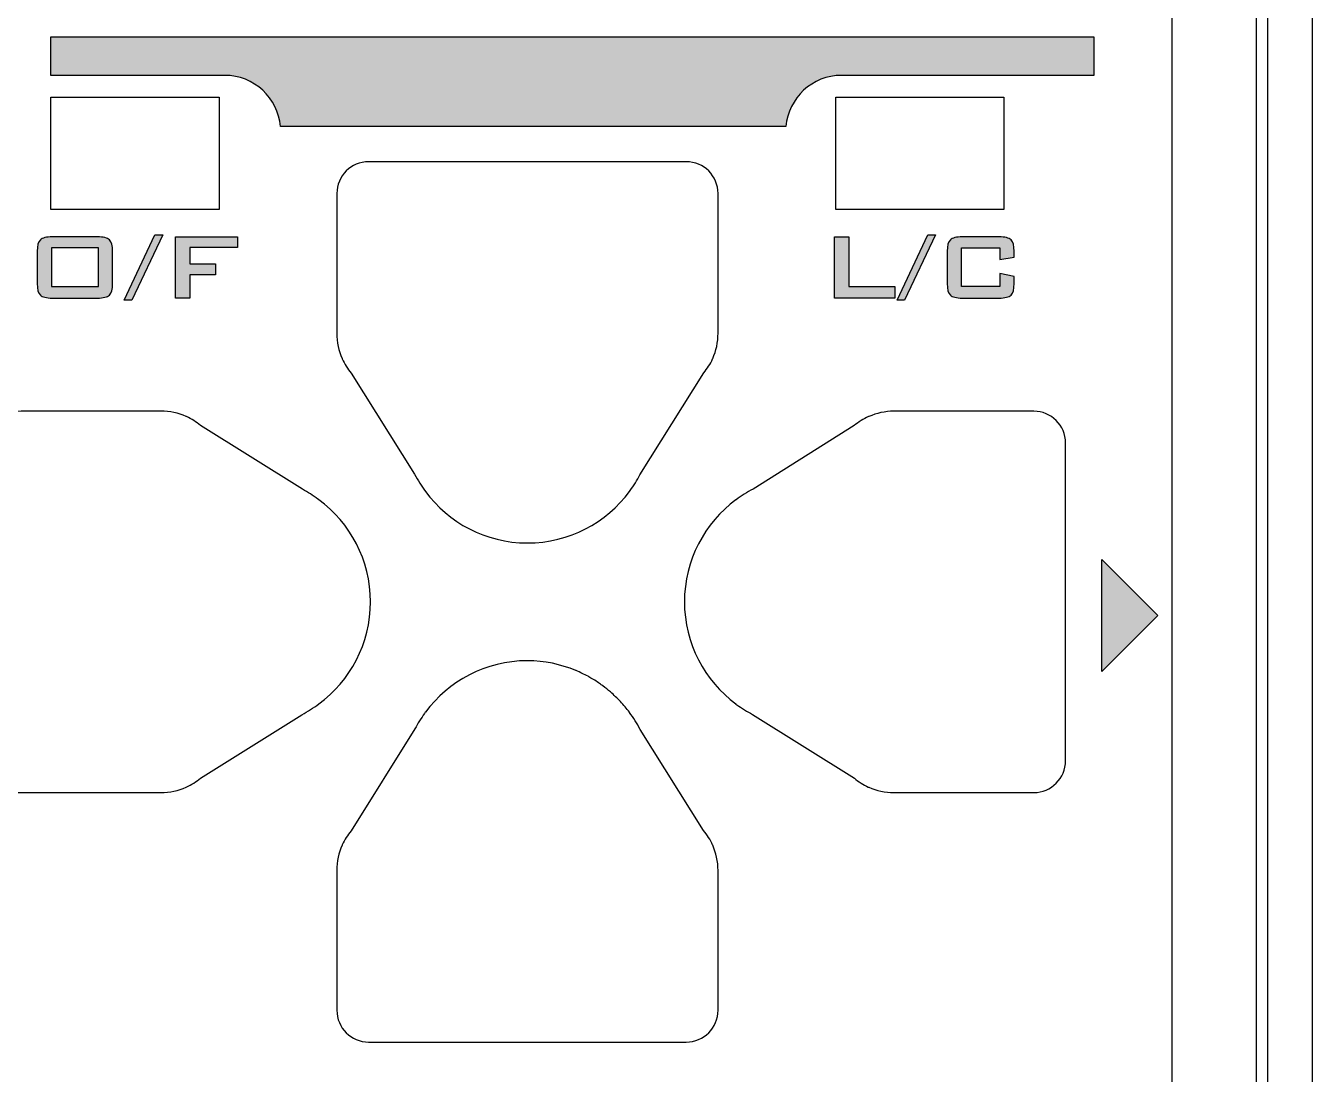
# Model space of a CAD drawing. Header units: millimetres. Extents: x 4 to 387, y 0 to 281.
# Drawn here: x 67.74 to 90.69, y 110.87 to 129.57 of the extents above; entities that cross this region are included whole.
import ezdxf

# ---------------------------------------------------------------- set-up
doc = ezdxf.new("R2010")
doc.units = ezdxf.units.MM
doc.layers.get('0').update_dxf_attribs({"lineweight": 30})

# ---------------------------------------------------------------- blocks, each defined once
blk = doc.blocks.new('A$C52B85D9B')
h = blk.add_hatch(color=256)
edge = h.paths.add_edge_path()
edge.add_spline(control_points=[(24.102, -25.924), (24.102, -25.924), (8.102, -25.924), (8.102, -25.924), (8.102, -25.924), (7.5, -25.924), (7.5, -25.924), (7.5, -25.924), (7.5, -26.61), (7.5, -26.61), (7.5, -26.61), (8.102, -26.61), (8.102, -26.61), (8.102, -26.61), (10.602, -26.61), (10.602, -26.61), (10.602, -26.61), (10.603, -26.61), (10.603, -26.61), (11.125, -26.61), (11.549, -27.013), (11.594, -27.524), (11.594, -27.524), (20.611, -27.524), (20.611, -27.524), (20.656, -27.013), (21.079, -26.61), (21.602, -26.61), (21.602, -26.61), (24.102, -26.61), (24.102, -26.61), (24.102, -26.61), (26.105, -26.61), (26.105, -26.61), (26.105, -26.61), (26.105, -25.924), (26.105, -25.924), (26.105, -25.924), (24.102, -25.924), (24.102, -25.924)], knot_values=[0, 0, 0, 0, 1, 1, 1, 2, 2, 2, 3, 3, 3, 4, 4, 4, 5, 5, 5, 6, 6, 6, 7, 7, 7, 8, 8, 8, 9, 9, 9, 10, 10, 10, 11, 11, 11, 12, 12, 12, 13, 13, 13, 13], degree=3, periodic=0)
h = blk.add_hatch(color=256)
h.paths.add_polyline_path([(7.509, -30.377), (8.347, -30.377), (8.347, -29.685), (7.509, -29.685)], flags=16)
edge = h.paths.add_edge_path()
edge.add_spline(control_points=[(7.255, -29.748), (7.255, -29.649), (7.273, -29.581), (7.311, -29.545), (7.348, -29.508), (7.419, -29.49), (7.526, -29.49), (7.526, -29.49), (8.33, -29.49), (8.33, -29.49), (8.436, -29.49), (8.507, -29.508), (8.545, -29.545), (8.582, -29.581), (8.6, -29.649), (8.6, -29.748), (8.6, -29.748), (8.6, -30.324), (8.6, -30.324), (8.6, -30.424), (8.582, -30.492), (8.545, -30.528), (8.507, -30.565), (8.436, -30.582), (8.33, -30.582), (8.33, -30.582), (7.526, -30.582), (7.526, -30.582), (7.419, -30.582), (7.348, -30.565), (7.311, -30.528), (7.273, -30.492), (7.255, -30.424), (7.255, -30.324), (7.255, -30.324), (7.255, -29.748), (7.255, -29.748)], knot_values=[0, 0, 0, 0, 1, 1, 1, 2, 2, 2, 3, 3, 3, 4, 4, 4, 5, 5, 5, 6, 6, 6, 7, 7, 7, 8, 8, 8, 9, 9, 9, 10, 10, 10, 11, 11, 11, 12, 12, 12, 12], degree=3, periodic=0)
for points in [[(8.806, -30.617), (9.356, -29.456), (9.496, -29.456), (8.942, -30.617)], [(9.724, -30.582), (9.724, -29.49), (10.829, -29.49), (10.829, -29.681), (9.978, -29.681), (9.978, -29.969), (10.438, -29.969), (10.438, -30.168), (9.978, -30.168), (9.978, -30.582)], [(21.477, -30.582), (21.477, -29.49), (21.731, -29.49), (21.731, -30.377), (22.551, -30.377), (22.551, -30.582)], [(22.593, -30.617), (23.143, -29.456), (23.282, -29.456), (22.728, -30.617)], [(26.244, -37.241), (26.244, -35.242), (27.244, -36.242)]]:
    blk.add_hatch(color=256).paths.add_polyline_path(points)
h = blk.add_hatch(color=256)
edge = h.paths.add_edge_path()
edge.add_spline(control_points=[(24.427, -29.685), (24.427, -29.685), (23.743, -29.685), (23.743, -29.685), (23.743, -29.685), (23.743, -30.377), (23.743, -30.377), (23.743, -30.377), (24.427, -30.377), (24.427, -30.377), (24.427, -30.377), (24.427, -30.142), (24.427, -30.142), (24.427, -30.142), (24.682, -30.195), (24.682, -30.195), (24.682, -30.195), (24.682, -30.324), (24.682, -30.324), (24.682, -30.424), (24.663, -30.492), (24.626, -30.528), (24.588, -30.565), (24.516, -30.582), (24.411, -30.582), (24.411, -30.582), (23.759, -30.582), (23.759, -30.582), (23.653, -30.582), (23.581, -30.565), (23.544, -30.528), (23.507, -30.492), (23.488, -30.424), (23.488, -30.324), (23.488, -30.324), (23.488, -29.748), (23.488, -29.748), (23.488, -29.649), (23.507, -29.581), (23.544, -29.545), (23.581, -29.508), (23.653, -29.49), (23.759, -29.49), (23.759, -29.49), (24.411, -29.49), (24.411, -29.49), (24.516, -29.49), (24.588, -29.508), (24.626, -29.545), (24.663, -29.581), (24.682, -29.649), (24.682, -29.748), (24.682, -29.748), (24.682, -29.852), (24.682, -29.852), (24.682, -29.852), (24.427, -29.892), (24.427, -29.892), (24.427, -29.892), (24.427, -29.685), (24.427, -29.685)], knot_values=[0, 0, 0, 0, 1, 1, 1, 2, 2, 2, 3, 3, 3, 4, 4, 4, 5, 5, 5, 6, 6, 6, 7, 7, 7, 8, 8, 8, 9, 9, 9, 10, 10, 10, 11, 11, 11, 12, 12, 12, 13, 13, 13, 14, 14, 14, 15, 15, 15, 16, 16, 16, 17, 17, 17, 18, 18, 18, 19, 19, 19, 20, 20, 20, 20], degree=3, periodic=0)
for p, q in [((29.2, -0.8), (29.2, -73.7)), ((29, -1), (29, -74.5)), ((30, -1), (30, -73.7))]:
    blk.add_line(p, q)
for points in [[(7.5, -29), (7.5, -27), (10.5, -27), (10.5, -29), (7.5, -29)], [(21.5, -27), (24.5, -27), (24.5, -29), (21.5, -29), (21.5, -27)], [(8.806, -30.617), (9.356, -29.456), (9.496, -29.456), (8.942, -30.617), (8.806, -30.617)], [(9.724, -30.582), (9.724, -29.49), (10.829, -29.49), (10.829, -29.681), (9.978, -29.681), (9.978, -29.969), (10.438, -29.969), (10.438, -30.168), (9.978, -30.168), (9.978, -30.582), (9.724, -30.582)], [(21.477, -30.582), (21.477, -29.49), (21.731, -29.49), (21.731, -30.377), (22.551, -30.377), (22.551, -30.582), (21.477, -30.582)], [(22.593, -30.617), (23.143, -29.456), (23.282, -29.456), (22.728, -30.617), (22.593, -30.617)], [(7.509, -30.377), (8.347, -30.377), (8.347, -29.685), (7.509, -29.685), (7.509, -30.377)], [(26.244, -37.241), (26.244, -35.242), (27.244, -36.242), (26.244, -37.241)]]:
    blk.add_lwpolyline(points)
blk.add_open_spline([(27.5, -78), (27.5, -78), (27.5, -4), (27.5, -4)], degree=3)
for points, knots in [([(24.102, -25.924), (24.102, -25.924), (8.102, -25.924), (8.102, -25.924), (8.102, -25.924), (7.5, -25.924), (7.5, -25.924), (7.5, -25.924), (7.5, -26.61), (7.5, -26.61), (7.5, -26.61), (8.102, -26.61), (8.102, -26.61), (8.102, -26.61), (10.602, -26.61), (10.602, -26.61), (10.602, -26.61), (10.603, -26.61), (10.603, -26.61), (11.125, -26.61), (11.549, -27.013), (11.594, -27.524), (11.594, -27.524), (20.611, -27.524), (20.611, -27.524), (20.656, -27.013), (21.079, -26.61), (21.602, -26.61), (21.602, -26.61), (24.102, -26.61), (24.102, -26.61), (24.102, -26.61), (26.105, -26.61), (26.105, -26.61), (26.105, -26.61), (26.105, -25.924), (26.105, -25.924), (26.105, -25.924), (24.102, -25.924), (24.102, -25.924)], [0, 0, 0, 0, 1, 1, 1, 2, 2, 2, 3, 3, 3, 4, 4, 4, 5, 5, 5, 6, 6, 6, 7, 7, 7, 8, 8, 8, 9, 9, 9, 10, 10, 10, 11, 11, 11, 12, 12, 12, 13, 13, 13, 13]), ([(12.6, -28.717), (12.6, -28.403), (12.854, -28.15), (13.167, -28.15), (13.167, -28.15), (18.833, -28.15), (18.833, -28.15), (19.146, -28.15), (19.4, -28.403), (19.4, -28.717), (19.4, -28.717), (19.4, -31.21), (19.4, -31.21), (19.4, -31.37), (19.367, -31.523), (19.306, -31.66), (19.306, -31.66), (19.307, -31.66), (19.307, -31.66), (19.307, -31.66), (19.303, -31.668), (19.303, -31.668), (19.262, -31.759), (19.207, -31.841), (19.145, -31.917), (19.145, -31.917), (18.006, -33.736), (18.006, -33.736), (17.956, -33.834), (17.898, -33.925), (17.834, -34.012), (17.834, -34.012), (17.823, -34.029), (17.823, -34.029), (17.823, -34.029), (17.821, -34.029), (17.821, -34.029), (17.408, -34.587), (16.747, -34.95), (16, -34.95), (15.253, -34.95), (14.593, -34.587), (14.18, -34.029), (14.18, -34.029), (14.179, -34.029), (14.179, -34.029), (14.108, -33.932), (14.044, -33.831), (13.988, -33.725), (13.988, -33.725), (12.857, -31.92), (12.857, -31.92), (12.793, -31.842), (12.738, -31.758), (12.696, -31.664), (12.696, -31.664), (12.694, -31.66), (12.694, -31.66), (12.694, -31.66), (12.694, -31.66), (12.694, -31.66), (12.634, -31.523), (12.6, -31.37), (12.6, -31.21), (12.6, -31.21), (12.6, -28.717), (12.6, -28.717)], [0, 0, 0, 0, 1, 1, 1, 2, 2, 2, 3, 3, 3, 4, 4, 4, 5, 5, 5, 6, 6, 6, 7, 7, 7, 8, 8, 8, 9, 9, 9, 10, 10, 10, 11, 11, 11, 12, 12, 12, 13, 13, 13, 14, 14, 14, 15, 15, 15, 16, 16, 16, 17, 17, 17, 18, 18, 18, 19, 19, 19, 20, 20, 20, 21, 21, 21, 22, 22, 22, 22]), ([(19.4, -28.717), (19.4, -28.717), (19.4, -31.21), (19.4, -31.21), (19.4, -31.37), (19.367, -31.523), (19.306, -31.66), (19.306, -31.66), (19.307, -31.66), (19.307, -31.66), (19.307, -31.66), (19.303, -31.668), (19.303, -31.668), (19.262, -31.759), (19.207, -31.841), (19.145, -31.917), (19.145, -31.917), (18.006, -33.736), (18.006, -33.736), (17.956, -33.834), (17.898, -33.925), (17.834, -34.012), (17.834, -34.012), (17.823, -34.029), (17.823, -34.029), (17.823, -34.029), (17.821, -34.029), (17.821, -34.029), (17.408, -34.587), (16.747, -34.95), (16, -34.95), (15.253, -34.95), (14.593, -34.587), (14.18, -34.029), (14.18, -34.029), (14.179, -34.029), (14.179, -34.029), (14.108, -33.932), (14.044, -33.831), (13.988, -33.725), (13.988, -33.725), (12.857, -31.92), (12.857, -31.92), (12.793, -31.842), (12.738, -31.758), (12.696, -31.664), (12.696, -31.664), (12.694, -31.66), (12.694, -31.66), (12.694, -31.66), (12.694, -31.66), (12.694, -31.66), (12.634, -31.523), (12.6, -31.37), (12.6, -31.21), (12.6, -31.21), (12.6, -28.717), (12.6, -28.717), (12.6, -28.403), (12.854, -28.15), (13.167, -28.15), (13.167, -28.15), (18.833, -28.15), (18.833, -28.15), (19.146, -28.15), (19.4, -28.403), (19.4, -28.717)], [0, 0, 0, 0, 1, 1, 1, 2, 2, 2, 3, 3, 3, 4, 4, 4, 5, 5, 5, 6, 6, 6, 7, 7, 7, 8, 8, 8, 9, 9, 9, 10, 10, 10, 11, 11, 11, 12, 12, 12, 13, 13, 13, 14, 14, 14, 15, 15, 15, 16, 16, 16, 17, 17, 17, 18, 18, 18, 19, 19, 19, 20, 20, 20, 21, 21, 21, 22, 22, 22, 22]), ([(7.255, -29.748), (7.255, -29.649), (7.273, -29.581), (7.311, -29.545), (7.348, -29.508), (7.419, -29.49), (7.526, -29.49), (7.526, -29.49), (8.33, -29.49), (8.33, -29.49), (8.436, -29.49), (8.507, -29.508), (8.545, -29.545), (8.582, -29.581), (8.6, -29.649), (8.6, -29.748), (8.6, -29.748), (8.6, -30.324), (8.6, -30.324), (8.6, -30.424), (8.582, -30.492), (8.545, -30.528), (8.507, -30.565), (8.436, -30.582), (8.33, -30.582), (8.33, -30.582), (7.526, -30.582), (7.526, -30.582), (7.419, -30.582), (7.348, -30.565), (7.311, -30.528), (7.273, -30.492), (7.255, -30.424), (7.255, -30.324), (7.255, -30.324), (7.255, -29.748), (7.255, -29.748)], [0, 0, 0, 0, 1, 1, 1, 2, 2, 2, 3, 3, 3, 4, 4, 4, 5, 5, 5, 6, 6, 6, 7, 7, 7, 8, 8, 8, 9, 9, 9, 10, 10, 10, 11, 11, 11, 12, 12, 12, 12]), ([(24.427, -29.685), (24.427, -29.685), (23.743, -29.685), (23.743, -29.685), (23.743, -29.685), (23.743, -30.377), (23.743, -30.377), (23.743, -30.377), (24.427, -30.377), (24.427, -30.377), (24.427, -30.377), (24.427, -30.142), (24.427, -30.142), (24.427, -30.142), (24.682, -30.195), (24.682, -30.195), (24.682, -30.195), (24.682, -30.324), (24.682, -30.324), (24.682, -30.424), (24.663, -30.492), (24.626, -30.528), (24.588, -30.565), (24.516, -30.582), (24.411, -30.582), (24.411, -30.582), (23.759, -30.582), (23.759, -30.582), (23.653, -30.582), (23.581, -30.565), (23.544, -30.528), (23.507, -30.492), (23.488, -30.424), (23.488, -30.324), (23.488, -30.324), (23.488, -29.748), (23.488, -29.748), (23.488, -29.649), (23.507, -29.581), (23.544, -29.545), (23.581, -29.508), (23.653, -29.49), (23.759, -29.49), (23.759, -29.49), (24.411, -29.49), (24.411, -29.49), (24.516, -29.49), (24.588, -29.508), (24.626, -29.545), (24.663, -29.581), (24.682, -29.649), (24.682, -29.748), (24.682, -29.748), (24.682, -29.852), (24.682, -29.852), (24.682, -29.852), (24.427, -29.892), (24.427, -29.892), (24.427, -29.892), (24.427, -29.685), (24.427, -29.685)], [0, 0, 0, 0, 1, 1, 1, 2, 2, 2, 3, 3, 3, 4, 4, 4, 5, 5, 5, 6, 6, 6, 7, 7, 7, 8, 8, 8, 9, 9, 9, 10, 10, 10, 11, 11, 11, 12, 12, 12, 13, 13, 13, 14, 14, 14, 15, 15, 15, 16, 16, 16, 17, 17, 17, 18, 18, 18, 19, 19, 19, 20, 20, 20, 20]), ([(6.4, -33.167), (6.4, -32.854), (6.654, -32.6), (6.967, -32.6), (6.967, -32.6), (9.461, -32.6), (9.461, -32.6), (9.621, -32.6), (9.773, -32.633), (9.91, -32.694), (9.91, -32.694), (9.91, -32.693), (9.91, -32.693), (9.91, -32.693), (9.918, -32.697), (9.918, -32.697), (10.009, -32.738), (10.091, -32.793), (10.168, -32.854), (10.168, -32.854), (11.987, -33.993), (11.987, -33.993), (12.084, -34.044), (12.175, -34.102), (12.262, -34.166), (12.262, -34.166), (12.279, -34.177), (12.279, -34.177), (12.279, -34.177), (12.279, -34.179), (12.279, -34.179), (12.837, -34.592), (13.2, -35.253), (13.2, -36), (13.2, -36.747), (12.837, -37.408), (12.279, -37.82), (12.279, -37.82), (12.279, -37.821), (12.279, -37.821), (12.182, -37.892), (12.082, -37.956), (11.975, -38.012), (11.975, -38.012), (10.17, -39.143), (10.17, -39.143), (10.092, -39.207), (10.008, -39.262), (9.914, -39.304), (9.914, -39.304), (9.91, -39.306), (9.91, -39.306), (9.91, -39.306), (9.91, -39.306), (9.91, -39.306), (9.773, -39.366), (9.621, -39.4), (9.461, -39.4), (9.461, -39.4), (6.967, -39.4), (6.967, -39.4), (6.654, -39.4), (6.4, -39.146), (6.4, -38.833), (6.4, -38.833), (6.4, -33.167), (6.4, -33.167)], [0, 0, 0, 0, 1, 1, 1, 2, 2, 2, 3, 3, 3, 4, 4, 4, 5, 5, 5, 6, 6, 6, 7, 7, 7, 8, 8, 8, 9, 9, 9, 10, 10, 10, 11, 11, 11, 12, 12, 12, 13, 13, 13, 14, 14, 14, 15, 15, 15, 16, 16, 16, 17, 17, 17, 18, 18, 18, 19, 19, 19, 20, 20, 20, 21, 21, 21, 22, 22, 22, 22]), ([(11.975, -38.012), (11.975, -38.012), (10.17, -39.143), (10.17, -39.143), (10.092, -39.207), (10.008, -39.262), (9.914, -39.304), (9.914, -39.304), (9.91, -39.306), (9.91, -39.306), (9.91, -39.306), (9.91, -39.306), (9.91, -39.306), (9.773, -39.366), (9.621, -39.4), (9.461, -39.4), (9.461, -39.4), (6.967, -39.4), (6.967, -39.4), (6.654, -39.4), (6.4, -39.146), (6.4, -38.833), (6.4, -38.833), (6.4, -33.167), (6.4, -33.167), (6.4, -32.854), (6.654, -32.6), (6.967, -32.6), (6.967, -32.6), (9.461, -32.6), (9.461, -32.6), (9.621, -32.6), (9.773, -32.633), (9.91, -32.694), (9.91, -32.694), (9.91, -32.693), (9.91, -32.693), (9.91, -32.693), (9.918, -32.697), (9.918, -32.697), (10.009, -32.738), (10.091, -32.793), (10.168, -32.854), (10.168, -32.854), (11.987, -33.993), (11.987, -33.993), (12.084, -34.044), (12.175, -34.102), (12.262, -34.166), (12.262, -34.166), (12.279, -34.177), (12.279, -34.177), (12.279, -34.177), (12.279, -34.179), (12.279, -34.179), (12.837, -34.592), (13.2, -35.253), (13.2, -36), (13.2, -36.747), (12.837, -37.408), (12.279, -37.82), (12.279, -37.82), (12.279, -37.821), (12.279, -37.821), (12.182, -37.892), (12.082, -37.956), (11.975, -38.012)], [0, 0, 0, 0, 1, 1, 1, 2, 2, 2, 3, 3, 3, 4, 4, 4, 5, 5, 5, 6, 6, 6, 7, 7, 7, 8, 8, 8, 9, 9, 9, 10, 10, 10, 11, 11, 11, 12, 12, 12, 13, 13, 13, 14, 14, 14, 15, 15, 15, 16, 16, 16, 17, 17, 17, 18, 18, 18, 19, 19, 19, 20, 20, 20, 21, 21, 21, 22, 22, 22, 22]), ([(19.72, -34.179), (19.72, -34.179), (19.721, -34.179), (19.721, -34.179), (19.817, -34.108), (19.918, -34.044), (20.025, -33.989), (20.025, -33.989), (21.829, -32.857), (21.829, -32.857), (21.908, -32.793), (21.992, -32.737), (22.085, -32.696), (22.085, -32.696), (22.09, -32.694), (22.09, -32.694), (22.09, -32.694), (22.09, -32.695), (22.09, -32.695), (22.227, -32.635), (22.379, -32.6), (22.539, -32.6), (22.539, -32.6), (25.032, -32.6), (25.032, -32.6), (25.346, -32.6), (25.599, -32.854), (25.599, -33.167), (25.599, -33.167), (25.599, -38.833), (25.599, -38.833), (25.599, -39.146), (25.346, -39.4), (25.032, -39.4), (25.032, -39.4), (22.539, -39.4), (22.539, -39.4), (22.379, -39.4), (22.227, -39.366), (22.09, -39.306), (22.09, -39.306), (22.09, -39.307), (22.09, -39.307), (22.09, -39.307), (22.081, -39.302), (22.081, -39.302), (21.99, -39.262), (21.908, -39.207), (21.832, -39.145), (21.832, -39.145), (20.013, -38.007), (20.013, -38.007), (19.916, -37.956), (19.825, -37.897), (19.737, -37.834), (19.737, -37.834), (19.72, -37.824), (19.72, -37.824), (19.72, -37.824), (19.72, -37.821), (19.72, -37.821), (19.163, -37.408), (18.8, -36.747), (18.8, -36), (18.8, -35.254), (19.163, -34.593), (19.72, -34.179)], [0, 0, 0, 0, 1, 1, 1, 2, 2, 2, 3, 3, 3, 4, 4, 4, 5, 5, 5, 6, 6, 6, 7, 7, 7, 8, 8, 8, 9, 9, 9, 10, 10, 10, 11, 11, 11, 12, 12, 12, 13, 13, 13, 14, 14, 14, 15, 15, 15, 16, 16, 16, 17, 17, 17, 18, 18, 18, 19, 19, 19, 20, 20, 20, 21, 21, 21, 22, 22, 22, 22]), ([(19.72, -34.179), (19.72, -34.179), (19.721, -34.179), (19.721, -34.179), (19.817, -34.108), (19.918, -34.044), (20.025, -33.989), (20.025, -33.989), (21.829, -32.857), (21.829, -32.857), (21.908, -32.793), (21.992, -32.737), (22.085, -32.696), (22.085, -32.696), (22.09, -32.694), (22.09, -32.694), (22.09, -32.694), (22.09, -32.695), (22.09, -32.695), (22.227, -32.635), (22.379, -32.6), (22.539, -32.6), (22.539, -32.6), (25.032, -32.6), (25.032, -32.6), (25.346, -32.6), (25.599, -32.854), (25.599, -33.167), (25.599, -33.167), (25.599, -38.833), (25.599, -38.833), (25.599, -39.146), (25.346, -39.4), (25.032, -39.4), (25.032, -39.4), (22.539, -39.4), (22.539, -39.4), (22.379, -39.4), (22.227, -39.366), (22.09, -39.306), (22.09, -39.306), (22.09, -39.307), (22.09, -39.307), (22.09, -39.307), (22.081, -39.302), (22.081, -39.302), (21.99, -39.262), (21.908, -39.207), (21.832, -39.145), (21.832, -39.145), (20.013, -38.007), (20.013, -38.007), (19.916, -37.956), (19.825, -37.897), (19.737, -37.834), (19.737, -37.834), (19.72, -37.824), (19.72, -37.824), (19.72, -37.824), (19.72, -37.821), (19.72, -37.821), (19.163, -37.408), (18.8, -36.747), (18.8, -36), (18.8, -35.254), (19.163, -34.593), (19.72, -34.179)], [0, 0, 0, 0, 1, 1, 1, 2, 2, 2, 3, 3, 3, 4, 4, 4, 5, 5, 5, 6, 6, 6, 7, 7, 7, 8, 8, 8, 9, 9, 9, 10, 10, 10, 11, 11, 11, 12, 12, 12, 13, 13, 13, 14, 14, 14, 15, 15, 15, 16, 16, 16, 17, 17, 17, 18, 18, 18, 19, 19, 19, 20, 20, 20, 21, 21, 21, 22, 22, 22, 22]), ([(12.693, -40.34), (12.693, -40.34), (12.698, -40.332), (12.698, -40.332), (12.738, -40.241), (12.793, -40.159), (12.855, -40.082), (12.855, -40.082), (13.993, -38.263), (13.993, -38.263), (14.044, -38.166), (14.103, -38.075), (14.166, -37.988), (14.166, -37.988), (14.176, -37.97), (14.176, -37.97), (14.176, -37.97), (14.179, -37.97), (14.179, -37.97), (14.592, -37.413), (15.253, -37.05), (16, -37.05), (16.305, -37.05), (16.596, -37.114), (16.861, -37.224), (16.864, -37.225), (16.866, -37.226), (16.869, -37.227), (16.941, -37.258), (17.012, -37.291), (17.081, -37.328), (17.091, -37.333), (17.101, -37.34), (17.111, -37.346), (17.172, -37.38), (17.231, -37.416), (17.288, -37.456), (17.307, -37.469), (17.325, -37.484), (17.344, -37.499), (17.391, -37.533), (17.437, -37.568), (17.482, -37.606), (17.513, -37.633), (17.542, -37.663), (17.572, -37.692), (17.601, -37.721), (17.632, -37.748), (17.659, -37.777), (17.716, -37.838), (17.77, -37.903), (17.82, -37.97), (17.82, -37.97), (17.821, -37.971), (17.821, -37.971), (17.892, -38.068), (17.956, -38.168), (18.011, -38.275), (18.011, -38.275), (19.143, -40.08), (19.143, -40.08), (19.207, -40.158), (19.263, -40.242), (19.304, -40.336), (19.304, -40.336), (19.306, -40.34), (19.306, -40.34), (19.306, -40.34), (19.305, -40.34), (19.305, -40.34), (19.365, -40.477), (19.4, -40.629), (19.4, -40.789), (19.4, -40.789), (19.4, -43.283), (19.4, -43.283), (19.4, -43.597), (19.146, -43.85), (18.833, -43.85), (18.833, -43.85), (13.167, -43.85), (13.167, -43.85), (12.854, -43.85), (12.6, -43.597), (12.6, -43.283), (12.6, -43.283), (12.6, -41.06), (12.6, -41.06), (12.6, -41.06), (12.6, -40.789), (12.6, -40.789), (12.6, -40.629), (12.634, -40.477), (12.694, -40.34), (12.694, -40.34), (12.693, -40.34), (12.693, -40.34)], [0, 0, 0, 0, 1, 1, 1, 2, 2, 2, 3, 3, 3, 4, 4, 4, 5, 5, 5, 6, 6, 6, 7, 7, 7, 8, 8, 8, 9, 9, 9, 10, 10, 10, 11, 11, 11, 12, 12, 12, 13, 13, 13, 14, 14, 14, 15, 15, 15, 16, 16, 16, 17, 17, 17, 18, 18, 18, 19, 19, 19, 20, 20, 20, 21, 21, 21, 22, 22, 22, 23, 23, 23, 24, 24, 24, 25, 25, 25, 26, 26, 26, 27, 27, 27, 28, 28, 28, 29, 29, 29, 30, 30, 30, 31, 31, 31, 32, 32, 32, 32]), ([(12.6, -41.06), (12.6, -41.06), (12.6, -40.789), (12.6, -40.789), (12.6, -40.629), (12.634, -40.477), (12.694, -40.34), (12.694, -40.34), (12.693, -40.34), (12.693, -40.34), (12.693, -40.34), (12.698, -40.332), (12.698, -40.332), (12.738, -40.241), (12.793, -40.159), (12.855, -40.082), (12.855, -40.082), (13.993, -38.263), (13.993, -38.263), (14.044, -38.166), (14.103, -38.075), (14.166, -37.988), (14.166, -37.988), (14.176, -37.97), (14.176, -37.97), (14.176, -37.97), (14.179, -37.97), (14.179, -37.97), (14.592, -37.413), (15.253, -37.05), (16, -37.05), (16.305, -37.05), (16.596, -37.114), (16.861, -37.224), (16.864, -37.225), (16.866, -37.226), (16.869, -37.227), (16.941, -37.258), (17.012, -37.291), (17.081, -37.328), (17.091, -37.333), (17.101, -37.34), (17.111, -37.346), (17.172, -37.38), (17.231, -37.416), (17.288, -37.456), (17.307, -37.469), (17.325, -37.484), (17.344, -37.499), (17.391, -37.533), (17.437, -37.568), (17.482, -37.606), (17.513, -37.633), (17.542, -37.663), (17.572, -37.692), (17.601, -37.721), (17.632, -37.748), (17.659, -37.777), (17.716, -37.838), (17.77, -37.903), (17.82, -37.97), (17.82, -37.97), (17.821, -37.971), (17.821, -37.971), (17.892, -38.068), (17.956, -38.168), (18.011, -38.275), (18.011, -38.275), (19.143, -40.08), (19.143, -40.08), (19.207, -40.158), (19.263, -40.242), (19.304, -40.336), (19.304, -40.336), (19.306, -40.34), (19.306, -40.34), (19.306, -40.34), (19.305, -40.34), (19.305, -40.34), (19.365, -40.477), (19.4, -40.629), (19.4, -40.789), (19.4, -40.789), (19.4, -43.283), (19.4, -43.283), (19.4, -43.597), (19.146, -43.85), (18.833, -43.85), (18.833, -43.85), (13.167, -43.85), (13.167, -43.85), (12.854, -43.85), (12.6, -43.597), (12.6, -43.283), (12.6, -43.283), (12.6, -41.06), (12.6, -41.06)], [0, 0, 0, 0, 1, 1, 1, 2, 2, 2, 3, 3, 3, 4, 4, 4, 5, 5, 5, 6, 6, 6, 7, 7, 7, 8, 8, 8, 9, 9, 9, 10, 10, 10, 11, 11, 11, 12, 12, 12, 13, 13, 13, 14, 14, 14, 15, 15, 15, 16, 16, 16, 17, 17, 17, 18, 18, 18, 19, 19, 19, 20, 20, 20, 21, 21, 21, 22, 22, 22, 23, 23, 23, 24, 24, 24, 25, 25, 25, 26, 26, 26, 27, 27, 27, 28, 28, 28, 29, 29, 29, 30, 30, 30, 31, 31, 31, 32, 32, 32, 32])]:
    blk.add_open_spline(points, degree=3, knots=knots)

msp = doc.modelspace()

# ---------------------------------------------------------------- block references
msp.add_blockref('A$C52B85D9B', (60.687, 155.298))

doc.saveas('drawing.dxf')
